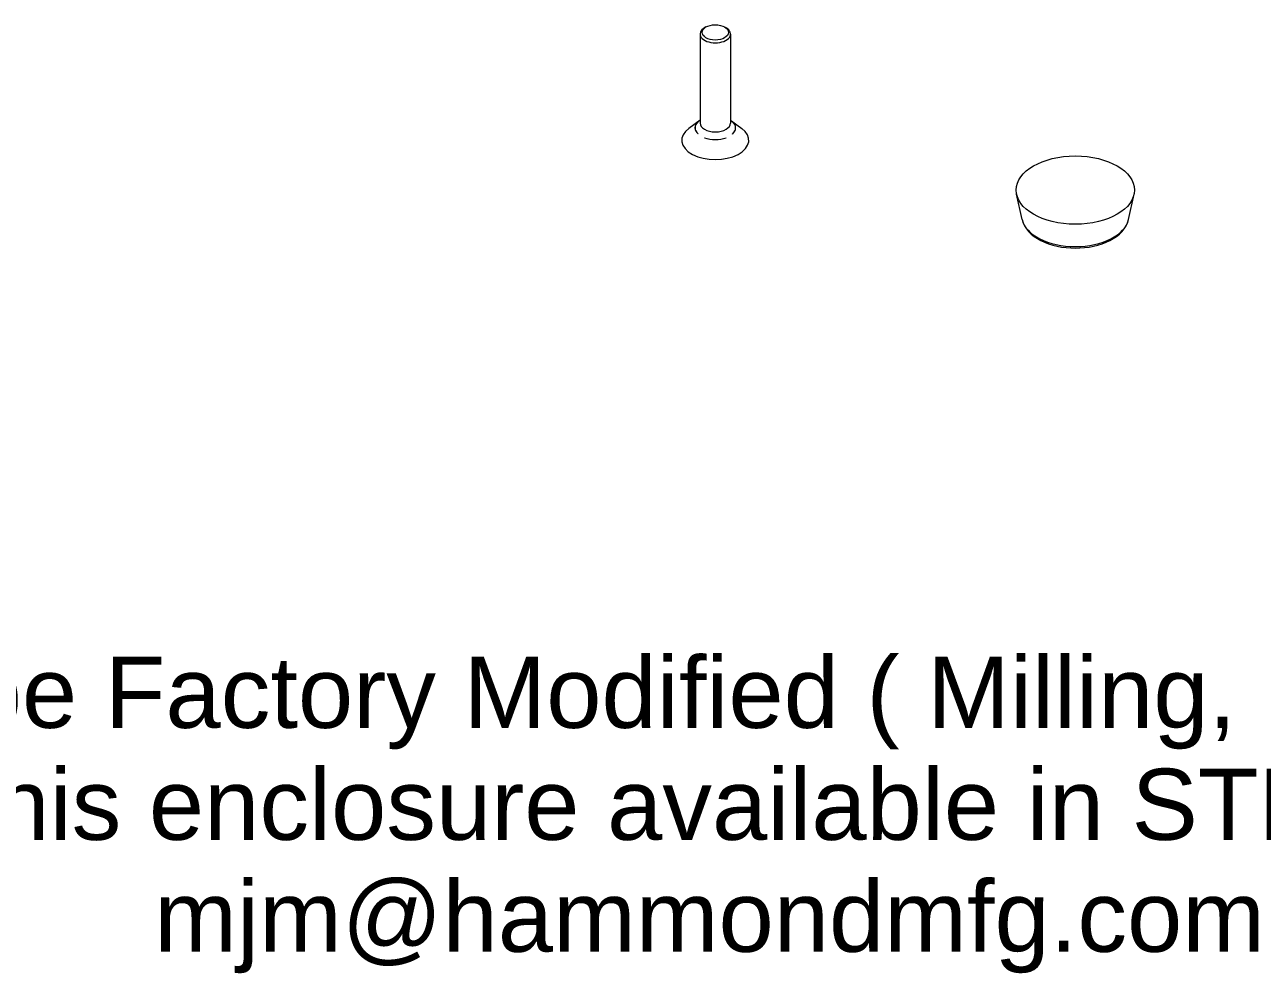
# Model space of a CAD drawing. Header units: millimetres. Extents: x 13 to 1104, y 13 to 850.
# Drawn here: x 819.4 to 941.2, y 439.5 to 532.9 of the extents above; entities that cross this region are included whole.
import ezdxf

# ---------------------------------------------------------------- set-up
doc = ezdxf.new("R2010")
doc.units = ezdxf.units.MM
doc.header["$LTSCALE"] = 4
for name, color, linetype, lineweight in [('Symbol (ANSI)', 7, 'Continuous', 9), ('Visible (ANSI)', 7, 'Continuous', 9), ('Visible Narrow (ANSI)', 7, 'Continuous', 9)]:
    doc.layers.add(name, color=color, linetype=linetype, lineweight=lineweight)
doc.styles.add('Note Text (ANSI)', font='ARIAL.TTF')

msp = doc.modelspace()

# ---------------------------------------------------------------- linework, layer by layer
at = {"layer": 'Visible (ANSI)'}
for p, q in [((886.466, 532.637), (886.324, 532.555)), ((888.304, 532.637), (888.446, 532.555)), ((885.885, 531.943), (885.885, 523.182)), ((888.885, 531.943), (888.885, 523.182)), ((885.885, 523.48), (884.782, 522.663)), ((885.385, 522.713), (885.385, 522.716)), ((885.692, 523.331), (885.695, 523.33)), ((888.885, 523.48), (889.988, 522.663)), ((889.072, 523.333), (889.075, 523.334)), ((889.385, 522.713), (889.385, 522.716)), ((885.685, 522.112), (885.682, 522.111)), ((885.685, 522.112), (885.682, 522.107)), ((885.682, 522.107), (885.682, 522.111)), ((886.315, 521.741), (886.318, 521.743)), ((886.315, 521.737), (886.315, 521.741)), ((888.447, 521.741), (888.45, 521.739)), ((888.45, 521.735), (888.45, 521.739)), ((889.084, 522.104), (889.082, 522.109)), ((889.084, 522.108), (889.082, 522.109)), ((889.084, 522.104), (889.084, 522.108)), ((917.593, 513.689), (917.053, 516.17)), ((928.072, 513.689), (928.612, 516.17))]:
    msp.add_line(p, q, dxfattribs=at)
at = {"layer": 'Visible (ANSI)', "flags": 128}
msp.add_lwpolyline([(917.593, 513.689), (917.687, 513.372), (917.827, 513.068), (918.01, 512.78), (918.231, 512.509), (918.487, 512.258), (918.775, 512.026), (919.093, 511.813), (919.438, 511.621), (919.807, 511.449), (920.197, 511.299), (920.607, 511.171), (921.032, 511.065), (921.471, 510.982), (921.919, 510.923), (922.374, 510.887), (922.832, 510.875), (923.29, 510.887), (923.745, 510.923), (924.194, 510.982), (924.632, 511.065), (925.058, 511.171), (925.467, 511.299), (925.858, 511.449), (926.227, 511.621), (926.572, 511.813), (926.889, 512.026), (927.178, 512.258), (927.434, 512.509), (927.655, 512.78), (927.837, 513.068), (927.977, 513.372), (928.072, 513.689)], dxfattribs=at)
at = {"layer": 'Visible (ANSI)'}
for centre, major_axis, start_param, end_param in [((887.385, 531.943), (-1.5, 0), 5.4977871, 10.2101761), ((887.385, 522.716), (-2, 0), 5.72164, 6.835397), ((887.385, 522.716), (-1.996, 0), 5.7220883, 6.8349293), ((887.385, 522.713), (-2, 0), 0, 0.5522117), ((887.385, 523.182), (-1.5, 0), 0, 3.1415926), ((887.385, 522.716), (1.996, 0), 5.7282837, 6.8474331), ((887.385, 522.716), (2, 0), 5.7278226, 6.8478749), ((887.385, 522.713), (2, 0), 5.7278226, 6.2831853), ((887.385, 521.492), (-3.3, 0), 5.6212069, 10.0867563), ((887.385, 522.716), (-2, 0), 1.0061068, 2.1323417), ((887.385, 522.713), (-2, 0), 1.0061068, 2.1323417), ((887.385, 522.716), (1.996, 0), 4.1481412, 5.273486)]:
    msp.add_ellipse(centre, major_axis=major_axis, ratio=0.5773503, start_param=start_param, end_param=end_param, dxfattribs=at)
for centre, major_axis in [((887.385, 532.106), (-1.3, 0)), ((922.832, 516.589), (-5.825, 0))]:
    msp.add_ellipse(centre, major_axis=major_axis, ratio=0.5773503, dxfattribs=at)
at = {"layer": 'Visible Narrow (ANSI)'}
msp.add_ellipse((922.832, 514.069), major_axis=(5.281, 0), ratio=0.5773503, start_param=3.2666, end_param=6.158178, dxfattribs=at)

# ---------------------------------------------------------------- texts
at = {"layer": 'Symbol (ANSI)', "color": 5, "true_color": 0x0000ff, "insert": (744.121, 470.659), "char_height": 7, "width": 290.16388, "attachment_point": 1, "line_spacing_factor": 0.944221, "style": 'Note Text (ANSI)'}
msp.add_mtext('{\\fArial|b0|i0;\\H7.0000;Enclosures can be Factory Modified ( Milling, Drilling, Printing etc. )\\PSolid models of this enclosure available in STEP or IGES.\\PContact Factory       mjm@hammondmfg.com}', dxfattribs=at)

doc.saveas('drawing.dxf')
